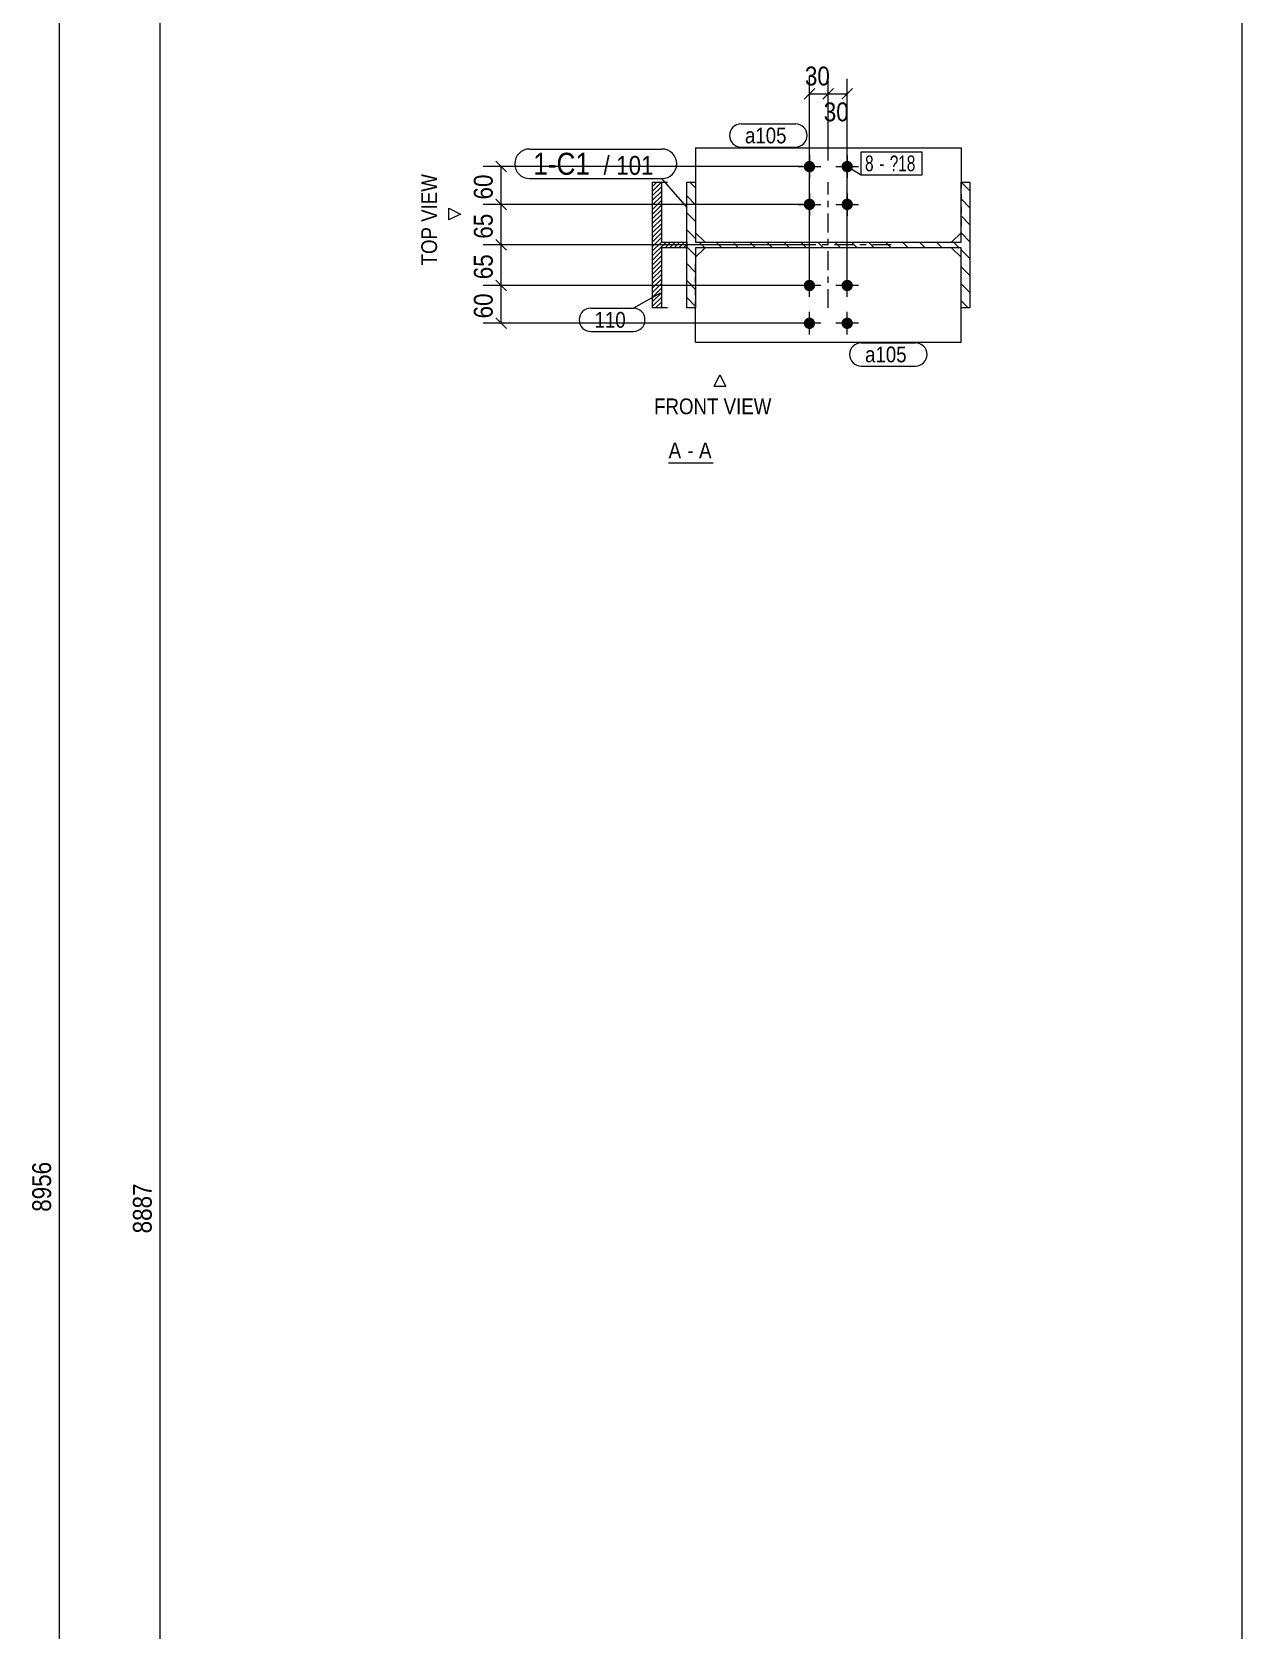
# Model space of a CAD drawing. Header units: millimetres. Extents: x 2 to 579, y 1 to 825.
# Drawn here: x 386.6 to 579, y 317 to 571 of the extents above; entities that cross this region are included whole.
import ezdxf

# ---------------------------------------------------------------- set-up
doc = ezdxf.new("R2010")
doc.units = ezdxf.units.MM
for name, pattern in [('XKITLINE00', [0]), ('XKITLINE01', [4, 1, -1, 1, -1]), ('XKITLINE03', [6, 3, -1, 1, -1])]:
    doc.linetypes.add(name, pattern=pattern)
for name, color, linetype, lineweight in [('Bolt', 3, 'Continuous', 0), ('BoltMark', 7, 'Continuous', 0), ('Dimensions', 7, 'Continuous', 0), ('DrawingSheet', 5, 'Continuous', 0), ('OtherObjectType', 7, 'Continuous', 0), ('Part', 2, 'Continuous', 0), ('PartMark', 7, 'Continuous', 0)]:
    doc.layers.add(name, color=color, linetype=linetype, lineweight=lineweight)
doc.styles.add('ARIAL', font='ARIAL.TTF')
doc.styles.add('ARIAL_NARROW', font='ARIALN.TTF')

# ---------------------------------------------------------------- blocks, each defined once
blk = doc.blocks.new('*A3')
at = {"layer": 'Part', "color": 7, "linetype": 'XKITLINE00', "lineweight": 0}
for p, q in [((492.13, 546.26), (491.23, 547.16)), ((535.73, 545.76), (534.33, 547.16)), ((492.13, 543.56), (490.73, 544.96)), ((535.73, 543.07), (534.33, 544.47)), ((492.13, 540.87), (490.73, 542.27)), ((535.73, 540.37), (534.33, 541.77)), ((492.13, 538.18), (490.73, 539.58)), ((535.73, 537.68), (534.33, 539.08)), ((492.13, 535.48), (490.73, 536.88)), ((493.6, 536.71), (492.7, 537.61)), ((496.29, 536.71), (495.39, 537.61)), ((498.98, 536.71), (498.08, 537.61)), ((501.68, 536.71), (500.78, 537.61)), ((504.37, 536.71), (503.47, 537.61)), ((507.07, 536.71), (506.17, 537.61)), ((509.76, 536.71), (508.86, 537.61)), ((512.45, 536.71), (511.55, 537.61)), ((515.15, 536.71), (514.25, 537.61)), ((517.84, 536.71), (516.94, 537.61)), ((520.54, 536.71), (519.64, 537.61)), ((523.23, 536.71), (522.33, 537.61)), ((525.92, 536.71), (525.02, 537.61)), ((528.62, 536.71), (527.72, 537.61)), ((531.31, 536.71), (530.41, 537.61)), ((534.01, 536.71), (533.11, 537.61)), ((535.73, 534.99), (534.33, 536.39)), ((492.13, 532.79), (490.73, 534.19)), ((535.73, 532.29), (534.33, 533.69)), ((492.13, 530.09), (490.73, 531.49)), ((535.73, 529.6), (534.33, 531)), ((492.13, 527.4), (490.73, 528.8)), ((535.47, 527.16), (534.33, 528.3))]:
    blk.add_line(p, q, dxfattribs=at)
blk = doc.blocks.new('*A4')
at = {"layer": 'Part', "color": 7, "linetype": 'XKITLINE00', "lineweight": 0}
for p, q in [((485.99, 547.16), (485.29, 546.46)), ((486.7, 547.14), (485.29, 545.73)), ((486.7, 546.4), (485.29, 545)), ((486.7, 545.67), (485.29, 544.27)), ((486.7, 544.94), (485.29, 543.53)), ((486.7, 544.21), (485.29, 542.8)), ((486.7, 543.47), (485.29, 542.07)), ((486.7, 542.74), (485.29, 541.34)), ((486.7, 542.01), (485.29, 540.6)), ((486.7, 541.28), (485.29, 539.87)), ((486.7, 540.54), (485.29, 539.14)), ((485.6, 538.71), (485.29, 538.4)), ((486.7, 539.81), (485.6, 538.71)), ((486.7, 539.08), (485.97, 538.35)), ((485.97, 538.35), (485.29, 537.67)), ((486.33, 537.98), (485.29, 536.94)), ((486.7, 537.61), (485.29, 536.21)), ((487.07, 537.25), (485.29, 535.47)), ((486.7, 536.15), (485.29, 534.74)), ((486.7, 538.35), (486.33, 537.98)), ((486.7, 537.61), (486.7, 537.61)), ((487.43, 537.61), (487.07, 537.25)), ((487.43, 536.88), (487.27, 536.71)), ((488.17, 537.61), (487.43, 536.88)), ((488.9, 537.61), (488, 536.71)), ((489.63, 537.61), (488.73, 536.71)), ((490.36, 537.61), (489.46, 536.71)), ((490.73, 537.25), (490.2, 536.71)), ((486.7, 535.42), (485.29, 534.01)), ((486.7, 534.68), (485.29, 533.28)), ((486.7, 533.95), (485.29, 532.54)), ((486.7, 533.22), (485.29, 531.81)), ((486.7, 532.48), (485.29, 531.08)), ((486.7, 531.75), (485.29, 530.35)), ((486.7, 531.02), (485.29, 529.61)), ((486.7, 530.29), (485.29, 528.88)), ((486.7, 529.55), (485.29, 528.15)), ((486.7, 528.82), (485.29, 527.42)), ((486.7, 528.09), (485.77, 527.16)), ((486.7, 527.36), (486.51, 527.16))]:
    blk.add_line(p, q, dxfattribs=at)
blk = doc.blocks.new('*A55')
at = {"layer": 'Bolt'}
for points in [[(509.33, 530.76), (509.34, 530.8), (509.34, 530.84), (509.35, 530.89), (509.36, 530.93), (509.37, 530.97), (509.39, 531.02), (509.4, 531.06), (509.42, 531.1), (509.44, 531.14), (509.46, 531.18), (509.48, 531.21), (509.51, 531.25), (509.54, 531.28), (509.57, 531.32), (509.6, 531.35), (509.63, 531.38), (509.66, 531.41), (509.7, 531.44), (509.73, 531.46), (509.77, 531.48), (509.81, 531.51), (509.85, 531.53), (509.89, 531.54), (509.93, 531.56), (509.97, 531.57), (510.01, 531.59), (510.06, 531.6), (510.1, 531.6), (510.14, 531.61), (510.19, 531.61), (510.23, 531.61), (510.28, 531.61), (510.32, 531.61), (510.36, 531.6), (510.41, 531.6), (510.45, 531.59), (510.49, 531.57), (510.54, 531.56), (510.58, 531.54), (510.62, 531.53), (510.66, 531.51), (510.7, 531.48), (510.73, 531.46), (510.77, 531.44), (510.8, 531.41), (510.84, 531.38), (510.87, 531.35), (510.9, 531.32), (510.93, 531.28), (510.96, 531.25), (510.98, 531.21), (511, 531.18), (511.03, 531.14), (511.05, 531.1), (511.06, 531.06), (511.08, 531.02), (511.09, 530.97), (511.11, 530.93), (511.12, 530.89), (511.12, 530.84), (511.13, 530.8), (511.13, 530.76), (511.13, 530.71), (511.13, 530.67), (511.13, 530.62), (511.12, 530.58), (511.12, 530.54), (511.11, 530.49), (511.09, 530.45), (511.08, 530.41), (511.06, 530.37), (511.05, 530.33), (511.03, 530.29), (511, 530.25), (510.98, 530.21), (510.96, 530.18), (510.93, 530.14), (510.9, 530.11), (510.87, 530.08), (510.84, 530.05), (510.8, 530.02), (510.77, 529.99), (510.73, 529.96), (510.7, 529.94), (510.66, 529.92), (510.62, 529.9), (510.58, 529.88), (510.54, 529.87), (510.49, 529.85), (510.45, 529.84), (510.41, 529.83), (510.36, 529.82), (510.32, 529.82), (510.28, 529.81), (510.23, 529.81), (510.19, 529.81), (510.14, 529.82), (510.1, 529.82), (510.06, 529.83), (510.01, 529.84), (509.97, 529.85), (509.93, 529.87), (509.89, 529.88), (509.85, 529.9), (509.81, 529.92), (509.77, 529.94), (509.73, 529.96), (509.7, 529.99), (509.66, 530.02), (509.63, 530.05), (509.6, 530.08), (509.57, 530.11), (509.54, 530.14), (509.51, 530.18), (509.48, 530.21), (509.46, 530.25), (509.44, 530.29), (509.42, 530.33), (509.4, 530.37), (509.39, 530.41), (509.37, 530.45), (509.36, 530.49), (509.35, 530.54), (509.34, 530.58), (509.34, 530.62), (509.33, 530.67), (509.33, 530.71)], [(515.33, 530.76), (515.34, 530.8), (515.34, 530.84), (515.35, 530.89), (515.36, 530.93), (515.37, 530.97), (515.39, 531.02), (515.4, 531.06), (515.42, 531.1), (515.44, 531.14), (515.46, 531.18), (515.48, 531.21), (515.51, 531.25), (515.54, 531.28), (515.57, 531.32), (515.6, 531.35), (515.63, 531.38), (515.66, 531.41), (515.7, 531.44), (515.73, 531.46), (515.77, 531.48), (515.81, 531.51), (515.85, 531.53), (515.89, 531.54), (515.93, 531.56), (515.97, 531.57), (516.01, 531.59), (516.06, 531.6), (516.1, 531.6), (516.14, 531.61), (516.19, 531.61), (516.23, 531.61), (516.28, 531.61), (516.32, 531.61), (516.36, 531.6), (516.41, 531.6), (516.45, 531.59), (516.49, 531.57), (516.54, 531.56), (516.58, 531.54), (516.62, 531.53), (516.66, 531.51), (516.7, 531.48), (516.73, 531.46), (516.77, 531.44), (516.8, 531.41), (516.84, 531.38), (516.87, 531.35), (516.9, 531.32), (516.93, 531.28), (516.96, 531.25), (516.98, 531.21), (517, 531.18), (517.03, 531.14), (517.05, 531.1), (517.06, 531.06), (517.08, 531.02), (517.09, 530.97), (517.11, 530.93), (517.12, 530.89), (517.12, 530.84), (517.13, 530.8), (517.13, 530.76), (517.13, 530.71), (517.13, 530.67), (517.13, 530.62), (517.12, 530.58), (517.12, 530.54), (517.11, 530.49), (517.09, 530.45), (517.08, 530.41), (517.06, 530.37), (517.05, 530.33), (517.03, 530.29), (517, 530.25), (516.98, 530.21), (516.96, 530.18), (516.93, 530.14), (516.9, 530.11), (516.87, 530.08), (516.84, 530.05), (516.8, 530.02), (516.77, 529.99), (516.73, 529.96), (516.7, 529.94), (516.66, 529.92), (516.62, 529.9), (516.58, 529.88), (516.54, 529.87), (516.49, 529.85), (516.45, 529.84), (516.41, 529.83), (516.36, 529.82), (516.32, 529.82), (516.28, 529.81), (516.23, 529.81), (516.19, 529.81), (516.14, 529.82), (516.1, 529.82), (516.06, 529.83), (516.01, 529.84), (515.97, 529.85), (515.93, 529.87), (515.89, 529.88), (515.85, 529.9), (515.81, 529.92), (515.77, 529.94), (515.73, 529.96), (515.7, 529.99), (515.66, 530.02), (515.63, 530.05), (515.6, 530.08), (515.57, 530.11), (515.54, 530.14), (515.51, 530.18), (515.48, 530.21), (515.46, 530.25), (515.44, 530.29), (515.42, 530.33), (515.4, 530.37), (515.39, 530.41), (515.37, 530.45), (515.36, 530.49), (515.35, 530.54), (515.34, 530.58), (515.34, 530.62), (515.33, 530.67), (515.33, 530.71)], [(509.33, 524.76), (509.34, 524.8), (509.34, 524.84), (509.35, 524.89), (509.36, 524.93), (509.37, 524.97), (509.39, 525.02), (509.4, 525.06), (509.42, 525.1), (509.44, 525.14), (509.46, 525.18), (509.48, 525.21), (509.51, 525.25), (509.54, 525.28), (509.57, 525.32), (509.6, 525.35), (509.63, 525.38), (509.66, 525.41), (509.7, 525.44), (509.73, 525.46), (509.77, 525.48), (509.81, 525.51), (509.85, 525.53), (509.89, 525.54), (509.93, 525.56), (509.97, 525.57), (510.01, 525.59), (510.06, 525.6), (510.1, 525.6), (510.14, 525.61), (510.19, 525.61), (510.23, 525.61), (510.28, 525.61), (510.32, 525.61), (510.36, 525.6), (510.41, 525.6), (510.45, 525.59), (510.49, 525.57), (510.54, 525.56), (510.58, 525.54), (510.62, 525.53), (510.66, 525.51), (510.7, 525.48), (510.73, 525.46), (510.77, 525.44), (510.8, 525.41), (510.84, 525.38), (510.87, 525.35), (510.9, 525.32), (510.93, 525.28), (510.96, 525.25), (510.98, 525.21), (511, 525.18), (511.03, 525.14), (511.05, 525.1), (511.06, 525.06), (511.08, 525.02), (511.09, 524.97), (511.11, 524.93), (511.12, 524.89), (511.12, 524.84), (511.13, 524.8), (511.13, 524.76), (511.13, 524.71), (511.13, 524.67), (511.13, 524.62), (511.12, 524.58), (511.12, 524.54), (511.11, 524.49), (511.09, 524.45), (511.08, 524.41), (511.06, 524.37), (511.05, 524.33), (511.03, 524.29), (511, 524.25), (510.98, 524.21), (510.96, 524.18), (510.93, 524.14), (510.9, 524.11), (510.87, 524.08), (510.84, 524.05), (510.8, 524.02), (510.77, 523.99), (510.73, 523.96), (510.7, 523.94), (510.66, 523.92), (510.62, 523.9), (510.58, 523.88), (510.54, 523.87), (510.49, 523.85), (510.45, 523.84), (510.41, 523.83), (510.36, 523.82), (510.32, 523.82), (510.28, 523.81), (510.23, 523.81), (510.19, 523.81), (510.14, 523.82), (510.1, 523.82), (510.06, 523.83), (510.01, 523.84), (509.97, 523.85), (509.93, 523.87), (509.89, 523.88), (509.85, 523.9), (509.81, 523.92), (509.77, 523.94), (509.73, 523.96), (509.7, 523.99), (509.66, 524.02), (509.63, 524.05), (509.6, 524.08), (509.57, 524.11), (509.54, 524.14), (509.51, 524.18), (509.48, 524.21), (509.46, 524.25), (509.44, 524.29), (509.42, 524.33), (509.4, 524.37), (509.39, 524.41), (509.37, 524.45), (509.36, 524.49), (509.35, 524.54), (509.34, 524.58), (509.34, 524.62), (509.33, 524.67), (509.33, 524.71)], [(515.33, 524.76), (515.34, 524.8), (515.34, 524.84), (515.35, 524.89), (515.36, 524.93), (515.37, 524.97), (515.39, 525.02), (515.4, 525.06), (515.42, 525.1), (515.44, 525.14), (515.46, 525.18), (515.48, 525.21), (515.51, 525.25), (515.54, 525.28), (515.57, 525.32), (515.6, 525.35), (515.63, 525.38), (515.66, 525.41), (515.7, 525.44), (515.73, 525.46), (515.77, 525.48), (515.81, 525.51), (515.85, 525.53), (515.89, 525.54), (515.93, 525.56), (515.97, 525.57), (516.01, 525.59), (516.06, 525.6), (516.1, 525.6), (516.14, 525.61), (516.19, 525.61), (516.23, 525.61), (516.28, 525.61), (516.32, 525.61), (516.36, 525.6), (516.41, 525.6), (516.45, 525.59), (516.49, 525.57), (516.54, 525.56), (516.58, 525.54), (516.62, 525.53), (516.66, 525.51), (516.7, 525.48), (516.73, 525.46), (516.77, 525.44), (516.8, 525.41), (516.84, 525.38), (516.87, 525.35), (516.9, 525.32), (516.93, 525.28), (516.96, 525.25), (516.98, 525.21), (517, 525.18), (517.03, 525.14), (517.05, 525.1), (517.06, 525.06), (517.08, 525.02), (517.09, 524.97), (517.11, 524.93), (517.12, 524.89), (517.12, 524.84), (517.13, 524.8), (517.13, 524.76), (517.13, 524.71), (517.13, 524.67), (517.13, 524.62), (517.12, 524.58), (517.12, 524.54), (517.11, 524.49), (517.09, 524.45), (517.08, 524.41), (517.06, 524.37), (517.05, 524.33), (517.03, 524.29), (517, 524.25), (516.98, 524.21), (516.96, 524.18), (516.93, 524.14), (516.9, 524.11), (516.87, 524.08), (516.84, 524.05), (516.8, 524.02), (516.77, 523.99), (516.73, 523.96), (516.7, 523.94), (516.66, 523.92), (516.62, 523.9), (516.58, 523.88), (516.54, 523.87), (516.49, 523.85), (516.45, 523.84), (516.41, 523.83), (516.36, 523.82), (516.32, 523.82), (516.28, 523.81), (516.23, 523.81), (516.19, 523.81), (516.14, 523.82), (516.1, 523.82), (516.06, 523.83), (516.01, 523.84), (515.97, 523.85), (515.93, 523.87), (515.89, 523.88), (515.85, 523.9), (515.81, 523.92), (515.77, 523.94), (515.73, 523.96), (515.7, 523.99), (515.66, 524.02), (515.63, 524.05), (515.6, 524.08), (515.57, 524.11), (515.54, 524.14), (515.51, 524.18), (515.48, 524.21), (515.46, 524.25), (515.44, 524.29), (515.42, 524.33), (515.4, 524.37), (515.39, 524.41), (515.37, 524.45), (515.36, 524.49), (515.35, 524.54), (515.34, 524.58), (515.34, 524.62), (515.33, 524.67), (515.33, 524.71)]]:
    blk.add_hatch(color=3, dxfattribs=at).paths.add_polyline_path(points, flags=17)
at = {"layer": 'Bolt', "color": 3, "linetype": 'XKITLINE00', "lineweight": 0}
for p, q in [((510.23, 528.91), (510.23, 532.51)), ((516.23, 528.91), (516.23, 532.51)), ((512.03, 530.71), (508.43, 530.71)), ((518.03, 530.71), (514.43, 530.71)), ((510.23, 522.91), (510.23, 526.51)), ((516.23, 522.91), (516.23, 526.51)), ((512.03, 524.71), (508.43, 524.71)), ((518.03, 524.71), (514.43, 524.71))]:
    blk.add_line(p, q, dxfattribs=at)
blk = doc.blocks.new('*A56')
at = {"layer": 'Bolt'}
for points in [[(511.13, 549.57), (511.13, 549.52), (511.12, 549.48), (511.12, 549.44), (511.11, 549.39), (511.09, 549.35), (511.08, 549.31), (511.06, 549.27), (511.05, 549.23), (511.03, 549.19), (511, 549.15), (510.98, 549.11), (510.96, 549.08), (510.93, 549.04), (510.9, 549.01), (510.87, 548.98), (510.84, 548.95), (510.8, 548.92), (510.77, 548.89), (510.73, 548.86), (510.7, 548.84), (510.66, 548.82), (510.62, 548.8), (510.58, 548.78), (510.54, 548.77), (510.49, 548.75), (510.45, 548.74), (510.41, 548.73), (510.36, 548.72), (510.32, 548.72), (510.28, 548.71), (510.23, 548.71), (510.19, 548.71), (510.14, 548.72), (510.1, 548.72), (510.06, 548.73), (510.01, 548.74), (509.97, 548.75), (509.93, 548.77), (509.89, 548.78), (509.85, 548.8), (509.81, 548.82), (509.77, 548.84), (509.73, 548.86), (509.7, 548.89), (509.66, 548.92), (509.63, 548.95), (509.6, 548.98), (509.57, 549.01), (509.54, 549.04), (509.51, 549.08), (509.48, 549.11), (509.46, 549.15), (509.44, 549.19), (509.42, 549.23), (509.4, 549.27), (509.39, 549.31), (509.37, 549.35), (509.36, 549.39), (509.35, 549.44), (509.34, 549.48), (509.34, 549.52), (509.33, 549.57), (509.33, 549.61), (509.33, 549.66), (509.34, 549.7), (509.34, 549.74), (509.35, 549.79), (509.36, 549.83), (509.37, 549.87), (509.39, 549.92), (509.4, 549.96), (509.42, 550), (509.44, 550.04), (509.46, 550.08), (509.48, 550.11), (509.51, 550.15), (509.54, 550.18), (509.57, 550.22), (509.6, 550.25), (509.63, 550.28), (509.66, 550.31), (509.7, 550.34), (509.73, 550.36), (509.77, 550.38), (509.81, 550.41), (509.85, 550.43), (509.89, 550.44), (509.93, 550.46), (509.97, 550.47), (510.01, 550.49), (510.06, 550.5), (510.1, 550.5), (510.14, 550.51), (510.19, 550.51), (510.23, 550.51), (510.28, 550.51), (510.32, 550.51), (510.36, 550.5), (510.41, 550.5), (510.45, 550.49), (510.49, 550.47), (510.54, 550.46), (510.58, 550.44), (510.62, 550.43), (510.66, 550.41), (510.7, 550.38), (510.73, 550.36), (510.77, 550.34), (510.8, 550.31), (510.84, 550.28), (510.87, 550.25), (510.9, 550.22), (510.93, 550.18), (510.96, 550.15), (510.98, 550.11), (511, 550.08), (511.03, 550.04), (511.05, 550), (511.06, 549.96), (511.08, 549.92), (511.09, 549.87), (511.11, 549.83), (511.12, 549.79), (511.12, 549.74), (511.13, 549.7), (511.13, 549.66), (511.13, 549.61)], [(517.13, 549.57), (517.13, 549.52), (517.12, 549.48), (517.12, 549.44), (517.11, 549.39), (517.09, 549.35), (517.08, 549.31), (517.06, 549.27), (517.05, 549.23), (517.03, 549.19), (517, 549.15), (516.98, 549.11), (516.96, 549.08), (516.93, 549.04), (516.9, 549.01), (516.87, 548.98), (516.84, 548.95), (516.8, 548.92), (516.77, 548.89), (516.73, 548.86), (516.7, 548.84), (516.66, 548.82), (516.62, 548.8), (516.58, 548.78), (516.54, 548.77), (516.49, 548.75), (516.45, 548.74), (516.41, 548.73), (516.36, 548.72), (516.32, 548.72), (516.28, 548.71), (516.23, 548.71), (516.19, 548.71), (516.14, 548.72), (516.1, 548.72), (516.06, 548.73), (516.01, 548.74), (515.97, 548.75), (515.93, 548.77), (515.89, 548.78), (515.85, 548.8), (515.81, 548.82), (515.77, 548.84), (515.73, 548.86), (515.7, 548.89), (515.66, 548.92), (515.63, 548.95), (515.6, 548.98), (515.57, 549.01), (515.54, 549.04), (515.51, 549.08), (515.48, 549.11), (515.46, 549.15), (515.44, 549.19), (515.42, 549.23), (515.4, 549.27), (515.39, 549.31), (515.37, 549.35), (515.36, 549.39), (515.35, 549.44), (515.34, 549.48), (515.34, 549.52), (515.33, 549.57), (515.33, 549.61), (515.33, 549.66), (515.34, 549.7), (515.34, 549.74), (515.35, 549.79), (515.36, 549.83), (515.37, 549.87), (515.39, 549.92), (515.4, 549.96), (515.42, 550), (515.44, 550.04), (515.46, 550.08), (515.48, 550.11), (515.51, 550.15), (515.54, 550.18), (515.57, 550.22), (515.6, 550.25), (515.63, 550.28), (515.66, 550.31), (515.7, 550.34), (515.73, 550.36), (515.77, 550.38), (515.81, 550.41), (515.85, 550.43), (515.89, 550.44), (515.93, 550.46), (515.97, 550.47), (516.01, 550.49), (516.06, 550.5), (516.1, 550.5), (516.14, 550.51), (516.19, 550.51), (516.23, 550.51), (516.28, 550.51), (516.32, 550.51), (516.36, 550.5), (516.41, 550.5), (516.45, 550.49), (516.49, 550.47), (516.54, 550.46), (516.58, 550.44), (516.62, 550.43), (516.66, 550.41), (516.7, 550.38), (516.73, 550.36), (516.77, 550.34), (516.8, 550.31), (516.84, 550.28), (516.87, 550.25), (516.9, 550.22), (516.93, 550.18), (516.96, 550.15), (516.98, 550.11), (517, 550.08), (517.03, 550.04), (517.05, 550), (517.06, 549.96), (517.08, 549.92), (517.09, 549.87), (517.11, 549.83), (517.12, 549.79), (517.12, 549.74), (517.13, 549.7), (517.13, 549.66), (517.13, 549.61)], [(511.13, 543.57), (511.13, 543.52), (511.12, 543.48), (511.12, 543.44), (511.11, 543.39), (511.09, 543.35), (511.08, 543.31), (511.06, 543.27), (511.05, 543.23), (511.03, 543.19), (511, 543.15), (510.98, 543.11), (510.96, 543.08), (510.93, 543.04), (510.9, 543.01), (510.87, 542.98), (510.84, 542.95), (510.8, 542.92), (510.77, 542.89), (510.73, 542.86), (510.7, 542.84), (510.66, 542.82), (510.62, 542.8), (510.58, 542.78), (510.54, 542.77), (510.49, 542.75), (510.45, 542.74), (510.41, 542.73), (510.36, 542.72), (510.32, 542.72), (510.28, 542.71), (510.23, 542.71), (510.19, 542.71), (510.14, 542.72), (510.1, 542.72), (510.06, 542.73), (510.01, 542.74), (509.97, 542.75), (509.93, 542.77), (509.89, 542.78), (509.85, 542.8), (509.81, 542.82), (509.77, 542.84), (509.73, 542.86), (509.7, 542.89), (509.66, 542.92), (509.63, 542.95), (509.6, 542.98), (509.57, 543.01), (509.54, 543.04), (509.51, 543.08), (509.48, 543.11), (509.46, 543.15), (509.44, 543.19), (509.42, 543.23), (509.4, 543.27), (509.39, 543.31), (509.37, 543.35), (509.36, 543.39), (509.35, 543.44), (509.34, 543.48), (509.34, 543.52), (509.33, 543.57), (509.33, 543.61), (509.33, 543.66), (509.34, 543.7), (509.34, 543.74), (509.35, 543.79), (509.36, 543.83), (509.37, 543.87), (509.39, 543.92), (509.4, 543.96), (509.42, 544), (509.44, 544.04), (509.46, 544.08), (509.48, 544.11), (509.51, 544.15), (509.54, 544.18), (509.57, 544.22), (509.6, 544.25), (509.63, 544.28), (509.66, 544.31), (509.7, 544.34), (509.73, 544.36), (509.77, 544.38), (509.81, 544.41), (509.85, 544.43), (509.89, 544.44), (509.93, 544.46), (509.97, 544.47), (510.01, 544.49), (510.06, 544.5), (510.1, 544.5), (510.14, 544.51), (510.19, 544.51), (510.23, 544.51), (510.28, 544.51), (510.32, 544.51), (510.36, 544.5), (510.41, 544.5), (510.45, 544.49), (510.49, 544.47), (510.54, 544.46), (510.58, 544.44), (510.62, 544.43), (510.66, 544.41), (510.7, 544.38), (510.73, 544.36), (510.77, 544.34), (510.8, 544.31), (510.84, 544.28), (510.87, 544.25), (510.9, 544.22), (510.93, 544.18), (510.96, 544.15), (510.98, 544.11), (511, 544.08), (511.03, 544.04), (511.05, 544), (511.06, 543.96), (511.08, 543.92), (511.09, 543.87), (511.11, 543.83), (511.12, 543.79), (511.12, 543.74), (511.13, 543.7), (511.13, 543.66), (511.13, 543.61)], [(517.13, 543.57), (517.13, 543.52), (517.12, 543.48), (517.12, 543.44), (517.11, 543.39), (517.09, 543.35), (517.08, 543.31), (517.06, 543.27), (517.05, 543.23), (517.03, 543.19), (517, 543.15), (516.98, 543.11), (516.96, 543.08), (516.93, 543.04), (516.9, 543.01), (516.87, 542.98), (516.84, 542.95), (516.8, 542.92), (516.77, 542.89), (516.73, 542.86), (516.7, 542.84), (516.66, 542.82), (516.62, 542.8), (516.58, 542.78), (516.54, 542.77), (516.49, 542.75), (516.45, 542.74), (516.41, 542.73), (516.36, 542.72), (516.32, 542.72), (516.28, 542.71), (516.23, 542.71), (516.19, 542.71), (516.14, 542.72), (516.1, 542.72), (516.06, 542.73), (516.01, 542.74), (515.97, 542.75), (515.93, 542.77), (515.89, 542.78), (515.85, 542.8), (515.81, 542.82), (515.77, 542.84), (515.73, 542.86), (515.7, 542.89), (515.66, 542.92), (515.63, 542.95), (515.6, 542.98), (515.57, 543.01), (515.54, 543.04), (515.51, 543.08), (515.48, 543.11), (515.46, 543.15), (515.44, 543.19), (515.42, 543.23), (515.4, 543.27), (515.39, 543.31), (515.37, 543.35), (515.36, 543.39), (515.35, 543.44), (515.34, 543.48), (515.34, 543.52), (515.33, 543.57), (515.33, 543.61), (515.33, 543.66), (515.34, 543.7), (515.34, 543.74), (515.35, 543.79), (515.36, 543.83), (515.37, 543.87), (515.39, 543.92), (515.4, 543.96), (515.42, 544), (515.44, 544.04), (515.46, 544.08), (515.48, 544.11), (515.51, 544.15), (515.54, 544.18), (515.57, 544.22), (515.6, 544.25), (515.63, 544.28), (515.66, 544.31), (515.7, 544.34), (515.73, 544.36), (515.77, 544.38), (515.81, 544.41), (515.85, 544.43), (515.89, 544.44), (515.93, 544.46), (515.97, 544.47), (516.01, 544.49), (516.06, 544.5), (516.1, 544.5), (516.14, 544.51), (516.19, 544.51), (516.23, 544.51), (516.28, 544.51), (516.32, 544.51), (516.36, 544.5), (516.41, 544.5), (516.45, 544.49), (516.49, 544.47), (516.54, 544.46), (516.58, 544.44), (516.62, 544.43), (516.66, 544.41), (516.7, 544.38), (516.73, 544.36), (516.77, 544.34), (516.8, 544.31), (516.84, 544.28), (516.87, 544.25), (516.9, 544.22), (516.93, 544.18), (516.96, 544.15), (516.98, 544.11), (517, 544.08), (517.03, 544.04), (517.05, 544), (517.06, 543.96), (517.08, 543.92), (517.09, 543.87), (517.11, 543.83), (517.12, 543.79), (517.12, 543.74), (517.13, 543.7), (517.13, 543.66), (517.13, 543.61)]]:
    blk.add_hatch(color=3, dxfattribs=at).paths.add_polyline_path(points, flags=17)
at = {"layer": 'Bolt', "color": 3, "linetype": 'XKITLINE00', "lineweight": 0}
for p, q in [((510.23, 551.41), (510.23, 547.81)), ((516.23, 551.41), (516.23, 547.81)), ((508.43, 549.61), (512.03, 549.61)), ((514.43, 549.61), (518.03, 549.61)), ((508.43, 543.61), (512.03, 543.61)), ((510.23, 545.41), (510.23, 541.81)), ((514.43, 543.61), (518.03, 543.61)), ((516.23, 545.41), (516.23, 541.81))]:
    blk.add_line(p, q, dxfattribs=at)
blk = doc.blocks.new('*A57')
at = {"layer": 'Part', "color": 2, "linetype": 'XKITLINE00', "lineweight": 0}
for p, q in [((490.73, 527.16), (490.73, 547.16)), ((490.73, 547.16), (492.13, 547.16)), ((492.13, 547.16), (492.13, 537.61)), ((534.33, 547.16), (535.73, 547.16)), ((534.33, 537.61), (534.33, 547.16)), ((535.73, 547.16), (535.73, 527.16)), ((492.13, 537.61), (534.33, 537.61)), ((534.33, 536.71), (492.13, 536.71)), ((492.13, 536.71), (492.13, 527.16)), ((534.33, 527.16), (534.33, 536.71)), ((492.13, 527.16), (490.73, 527.16)), ((535.73, 527.16), (534.33, 527.16))]:
    blk.add_line(p, q, dxfattribs=at)
at = {"layer": 'Part', "color": 7, "linetype": 'XKITLINE03', "lineweight": 0}
for p, q in [((513.23, 527.16), (513.23, 547.16)), ((523.23, 537.16), (503.23, 537.16))]:
    blk.add_line(p, q, dxfattribs=at)
blk = doc.blocks.new('*A58')
at = {"layer": 'Part', "color": 2, "linetype": 'XKITLINE00', "lineweight": 0}
for p, q in [((493.63, 536.71), (492.13, 535.21)), ((534.33, 535.21), (532.83, 536.71)), ((492.13, 521.71), (492.13, 527.16)), ((534.33, 521.71), (534.33, 527.16)), ((492.13, 521.71), (534.33, 521.71))]:
    blk.add_line(p, q, dxfattribs=at)
at = {"layer": 'Part', "color": 7, "linetype": 'XKITLINE01', "lineweight": 0}
for p, q in [((532.83, 536.71), (493.63, 536.71)), ((492.13, 527.16), (492.13, 535.21)), ((534.33, 527.16), (534.33, 535.21))]:
    blk.add_line(p, q, dxfattribs=at)
blk = doc.blocks.new('*A59')
at = {"layer": 'Part', "color": 2, "linetype": 'XKITLINE00', "lineweight": 0}
for p, q in [((492.13, 552.61), (492.13, 547.16)), ((492.13, 552.61), (534.33, 552.61)), ((534.33, 552.61), (534.33, 547.16)), ((492.13, 539.11), (493.63, 537.61)), ((534.33, 539.11), (532.83, 537.61))]:
    blk.add_line(p, q, dxfattribs=at)
at = {"layer": 'Part', "color": 7, "linetype": 'XKITLINE01', "lineweight": 0}
for p, q in [((492.13, 547.16), (492.13, 539.11)), ((534.33, 547.16), (534.33, 539.11)), ((493.63, 537.61), (532.83, 537.61))]:
    blk.add_line(p, q, dxfattribs=at)
blk = doc.blocks.new('*A60')
at = {"layer": 'Part', "color": 2, "linetype": 'XKITLINE00', "lineweight": 0}
for p, q in [((485.29, 527.16), (485.29, 547.16)), ((485.29, 547.16), (487.66, 547.16)), ((486.7, 547.16), (486.7, 537.61)), ((486.7, 537.61), (490.73, 537.61)), ((490.73, 536.71), (486.7, 536.71)), ((486.7, 536.71), (486.7, 527.16)), ((490.73, 537.61), (490.73, 536.71)), ((487.66, 527.16), (485.29, 527.16))]:
    blk.add_line(p, q, dxfattribs=at)
blk = doc.blocks.new('*A72')
at = {"layer": 'DrawingSheet', "color": 5, "linetype": 'XKITLINE00', "lineweight": 0}
blk.add_line((579, 5), (579, 825), dxfattribs=at)
blk = doc.blocks.new('*A117')
at = {"layer": 'Dimensions', "color": 7, "linetype": 'XKITLINE00', "lineweight": 0}
blk.add_line((391.03, 87.23), (391.03, 688.67), dxfattribs=at)
at = {"layer": 'Dimensions', "color": 3, "style": 'ARIAL', "width": 0.85}
blk.add_text('8956', height=3, rotation=90.0002, dxfattribs=at).set_placement((389.68, 383.5))
blk = doc.blocks.new('*A121')
at = {"layer": 'Dimensions', "color": 7, "linetype": 'XKITLINE00', "lineweight": 0}
blk.add_line((407.03, 87.23), (407.03, 681.8), dxfattribs=at)
at = {"layer": 'Dimensions', "color": 3, "style": 'ARIAL', "width": 0.85}
blk.add_text('8887', height=3, rotation=90.0002, dxfattribs=at).set_placement((405.68, 380.07))
blk = doc.blocks.new('*A169')
at = {"layer": 'Dimensions', "color": 7, "linetype": 'XKITLINE00', "lineweight": 0}
for p, q in [((510.23, 531.71), (510.23, 564.01)), ((513.23, 550.61), (513.23, 564.01)), ((511.08, 562.01), (509.38, 560.31)), ((514.08, 562.01), (512.38, 560.31)), ((510.23, 561.16), (513.23, 561.16))]:
    blk.add_line(p, q, dxfattribs=at)
at = {"layer": 'Dimensions', "color": 3}
for p in [(510.23, 561.16), (513.23, 561.16)]:
    blk.add_point(p, dxfattribs=at)
at = {"layer": 'Dimensions', "color": 3, "style": 'ARIAL', "width": 0.85}
blk.add_text('30', height=3, dxfattribs=at).set_placement((509.51, 562.51))
blk = doc.blocks.new('*A170')
at = {"layer": 'Dimensions', "color": 7, "linetype": 'XKITLINE00', "lineweight": 0}
for p, q in [((514.08, 562.01), (512.38, 560.31)), ((513.23, 550.61), (513.23, 563.56)), ((517.08, 562.01), (515.38, 560.31)), ((516.23, 531.71), (516.23, 563.56)), ((513.23, 561.16), (516.23, 561.16))]:
    blk.add_line(p, q, dxfattribs=at)
at = {"layer": 'Dimensions', "color": 3}
for p in [(513.23, 561.16), (516.23, 561.16)]:
    blk.add_point(p, dxfattribs=at)
at = {"layer": 'Dimensions', "color": 3, "style": 'ARIAL', "width": 0.85}
blk.add_text('30', height=3, dxfattribs=at).set_placement((512.51, 556.81))
blk = doc.blocks.new('*A171')
at = {"layer": 'Dimensions', "color": 7, "linetype": 'XKITLINE00', "lineweight": 0}
for p, q in [((460.38, 531.56), (462.08, 529.86)), ((509.23, 530.71), (458.38, 530.71)), ((461.23, 524.71), (461.23, 530.71)), ((509.23, 524.71), (458.38, 524.71)), ((460.38, 525.56), (462.08, 523.86))]:
    blk.add_line(p, q, dxfattribs=at)
at = {"layer": 'Dimensions', "color": 3}
for p in [(461.23, 530.71), (461.23, 524.71)]:
    blk.add_point(p, dxfattribs=at)
at = {"layer": 'Dimensions', "color": 3, "style": 'ARIAL', "width": 0.85}
blk.add_text('60', height=3, rotation=90.0002, dxfattribs=at).set_placement((459.88, 525.49))
blk = doc.blocks.new('*A172')
at = {"layer": 'Dimensions', "color": 7, "linetype": 'XKITLINE00', "lineweight": 0}
for p, q in [((509.23, 537.16), (458.38, 537.16)), ((460.38, 538.01), (462.08, 536.31)), ((461.23, 530.71), (461.23, 537.16)), ((460.38, 531.56), (462.08, 529.86)), ((509.23, 530.71), (458.38, 530.71))]:
    blk.add_line(p, q, dxfattribs=at)
at = {"layer": 'Dimensions', "color": 3}
for p in [(461.23, 537.16), (461.23, 530.71)]:
    blk.add_point(p, dxfattribs=at)
at = {"layer": 'Dimensions', "color": 3, "style": 'ARIAL', "width": 0.85}
blk.add_text('65', height=3, rotation=90.0002, dxfattribs=at).set_placement((459.88, 531.71))
blk = doc.blocks.new('*A173')
at = {"layer": 'Dimensions', "color": 7, "linetype": 'XKITLINE00', "lineweight": 0}
for p, q in [((509.23, 543.61), (458.38, 543.61)), ((460.38, 544.46), (462.08, 542.76)), ((461.23, 537.16), (461.23, 543.61)), ((509.23, 537.16), (458.38, 537.16)), ((460.38, 538.01), (462.08, 536.31))]:
    blk.add_line(p, q, dxfattribs=at)
at = {"layer": 'Dimensions', "color": 3}
for p in [(461.23, 543.61), (461.23, 537.16)]:
    blk.add_point(p, dxfattribs=at)
at = {"layer": 'Dimensions', "color": 3, "style": 'ARIAL', "width": 0.85}
blk.add_text('65', height=3, rotation=90.0002, dxfattribs=at).set_placement((459.88, 538.16))
blk = doc.blocks.new('*A174')
at = {"layer": 'Dimensions', "color": 7, "linetype": 'XKITLINE00', "lineweight": 0}
for p, q in [((509.23, 549.61), (458.38, 549.61)), ((460.38, 550.46), (462.08, 548.76)), ((461.23, 543.61), (461.23, 549.61)), ((509.23, 543.61), (458.38, 543.61)), ((460.38, 544.46), (462.08, 542.76))]:
    blk.add_line(p, q, dxfattribs=at)
at = {"layer": 'Dimensions', "color": 3}
for p in [(461.23, 549.61), (461.23, 543.61)]:
    blk.add_point(p, dxfattribs=at)
at = {"layer": 'Dimensions', "color": 3, "style": 'ARIAL', "width": 0.85}
blk.add_text('60', height=3, rotation=90.0002, dxfattribs=at).set_placement((459.88, 544.39))
blk = doc.blocks.new('*A175')
at = {"layer": 'BoltMark', "color": 7, "linetype": 'XKITLINE00', "lineweight": 0}
for p, q in [((518.47, 551.98), (528.16, 551.98)), ((518.47, 548.28), (518.47, 551.98)), ((528.16, 548.28), (528.16, 551.98)), ((516.23, 549.61), (518.47, 548.28)), ((518.47, 548.28), (528.16, 548.28))]:
    blk.add_line(p, q, dxfattribs=at)
at = {"layer": 'BoltMark', "color": 3, "style": 'ARIAL_NARROW', "width": 0.85}
for s, p in [('8', (519.07, 548.88)), ('?18', (523, 548.88)), ('-', (521.34, 548.88))]:
    blk.add_text(s, height=2.5, dxfattribs=at).set_placement(p)
blk = doc.blocks.new('*A176')
at = {"layer": 'PartMark', "color": 7, "linetype": 'XKITLINE00', "lineweight": 0}
for p, q in [((486.48, 529.5), (482.24, 527.11)), ((475.47, 527.11), (482.24, 527.11)), ((475.47, 523.41), (482.24, 523.41))]:
    blk.add_line(p, q, dxfattribs=at)
for centre, start, end in [((475.47, 525.26), 90, 270), ((482.24, 525.26), 270, 90)]:
    blk.add_arc(centre, 1.85, start, end, dxfattribs=at)
at = {"layer": 'PartMark', "color": 3, "style": 'ARIAL', "width": 0.85}
blk.add_text('110', height=2.5, dxfattribs=at).set_placement((476.07, 524.01))
blk = doc.blocks.new('*A177')
at = {"layer": 'PartMark', "color": 7, "linetype": 'XKITLINE00', "lineweight": 0}
for p, q in [((499.38, 556.41), (508, 556.41)), ((499.38, 552.71), (508, 552.71))]:
    blk.add_line(p, q, dxfattribs=at)
for centre, start, end in [((499.38, 554.56), 90, 270), ((508, 554.56), 270, 90)]:
    blk.add_arc(centre, 1.85, start, end, dxfattribs=at)
at = {"layer": 'PartMark', "color": 3, "style": 'ARIAL', "width": 0.85}
blk.add_text('a105', height=2.5, dxfattribs=at).set_placement((499.98, 553.31))
blk = doc.blocks.new('*A178')
at = {"layer": 'PartMark', "color": 7, "linetype": 'XKITLINE00', "lineweight": 0}
for p, q in [((518.47, 521.61), (527.08, 521.61)), ((518.47, 517.91), (527.08, 517.91))]:
    blk.add_line(p, q, dxfattribs=at)
for centre, start, end in [((518.47, 519.76), 90, 270), ((527.08, 519.76), 270, 90)]:
    blk.add_arc(centre, 1.85, start, end, dxfattribs=at)
at = {"layer": 'PartMark', "color": 3, "style": 'ARIAL', "width": 0.85}
blk.add_text('a105', height=2.5, dxfattribs=at).set_placement((519.07, 518.51))
blk = doc.blocks.new('*A179')
at = {"layer": 'PartMark', "color": 7, "linetype": 'XKITLINE00', "lineweight": 0}
for p, q in [((465.73, 552.41), (486.78, 552.41)), ((465.73, 547.71), (486.78, 547.71)), ((490.78, 543.13), (486.78, 547.71))]:
    blk.add_line(p, q, dxfattribs=at)
for centre, start, end in [((465.73, 550.06), 90, 270), ((486.78, 550.06), 270, 90)]:
    blk.add_arc(centre, 2.35, start, end, dxfattribs=at)
at = {"layer": 'PartMark', "color": 1, "style": 'ARIAL', "width": 0.85}
blk.add_text('1-C1', height=3.5, dxfattribs=at).set_placement((466.33, 548.31))
at = {"layer": 'PartMark', "color": 3, "style": 'ARIAL', "width": 0.85}
for s, p in [('/', (477.49, 548.31)), ('101', (479.51, 548.31))]:
    blk.add_text(s, height=3, dxfattribs=at).set_placement(p)
blk = doc.blocks.new('*A180')
at = {"layer": 'OtherObjectType', "color": 7, "linetype": 'XKITLINE00', "lineweight": 0}
for p, q in [((452.91, 541.13), (452.91, 543)), ((452.91, 543), (454.78, 542.06)), ((454.78, 542.06), (452.91, 541.13)), ((454.78, 542.06), (454.78, 542.06)), ((495.07, 514.64), (496.01, 516.51)), ((496.01, 516.51), (496.95, 514.64)), ((496.01, 516.51), (496.01, 516.51)), ((496.95, 514.64), (495.07, 514.64)), ((487.85, 502.51), (494.91, 502.51))]:
    blk.add_line(p, q, dxfattribs=at)
at = {"layer": 'OtherObjectType', "color": 7, "style": 'ARIAL', "width": 0.85}
blk.add_text('TOP VIEW', height=2.5, rotation=90, dxfattribs=at).set_placement((451.03, 533.91))
for s, p in [('FRONT VIEW', (485.54, 510.26)), ('A', (487.85, 503.26)), ('A', (492.69, 503.26)), ('-', (490.83, 503.26))]:
    blk.add_text(s, height=2.5, dxfattribs=at).set_placement(p)

msp = doc.modelspace()

# ---------------------------------------------------------------- block references
at = {"lineweight": 0}
for name in ['*A72', '*A117', '*A121', '*A169', '*A170', '*A177', '*A179', '*A59', '*A56', '*A175', '*A174', '*A4', '*A60', '*A3', '*A57', '*A173', '*A172', '*A58', '*A171', '*A55', '*A176', '*A178']:
    msp.add_blockref(name, (0, 0), dxfattribs=at)
at = {"layer": 'OtherObjectType', "lineweight": 0}
msp.add_blockref('*A180', (0, 0), dxfattribs=at)

doc.saveas('drawing.dxf')
